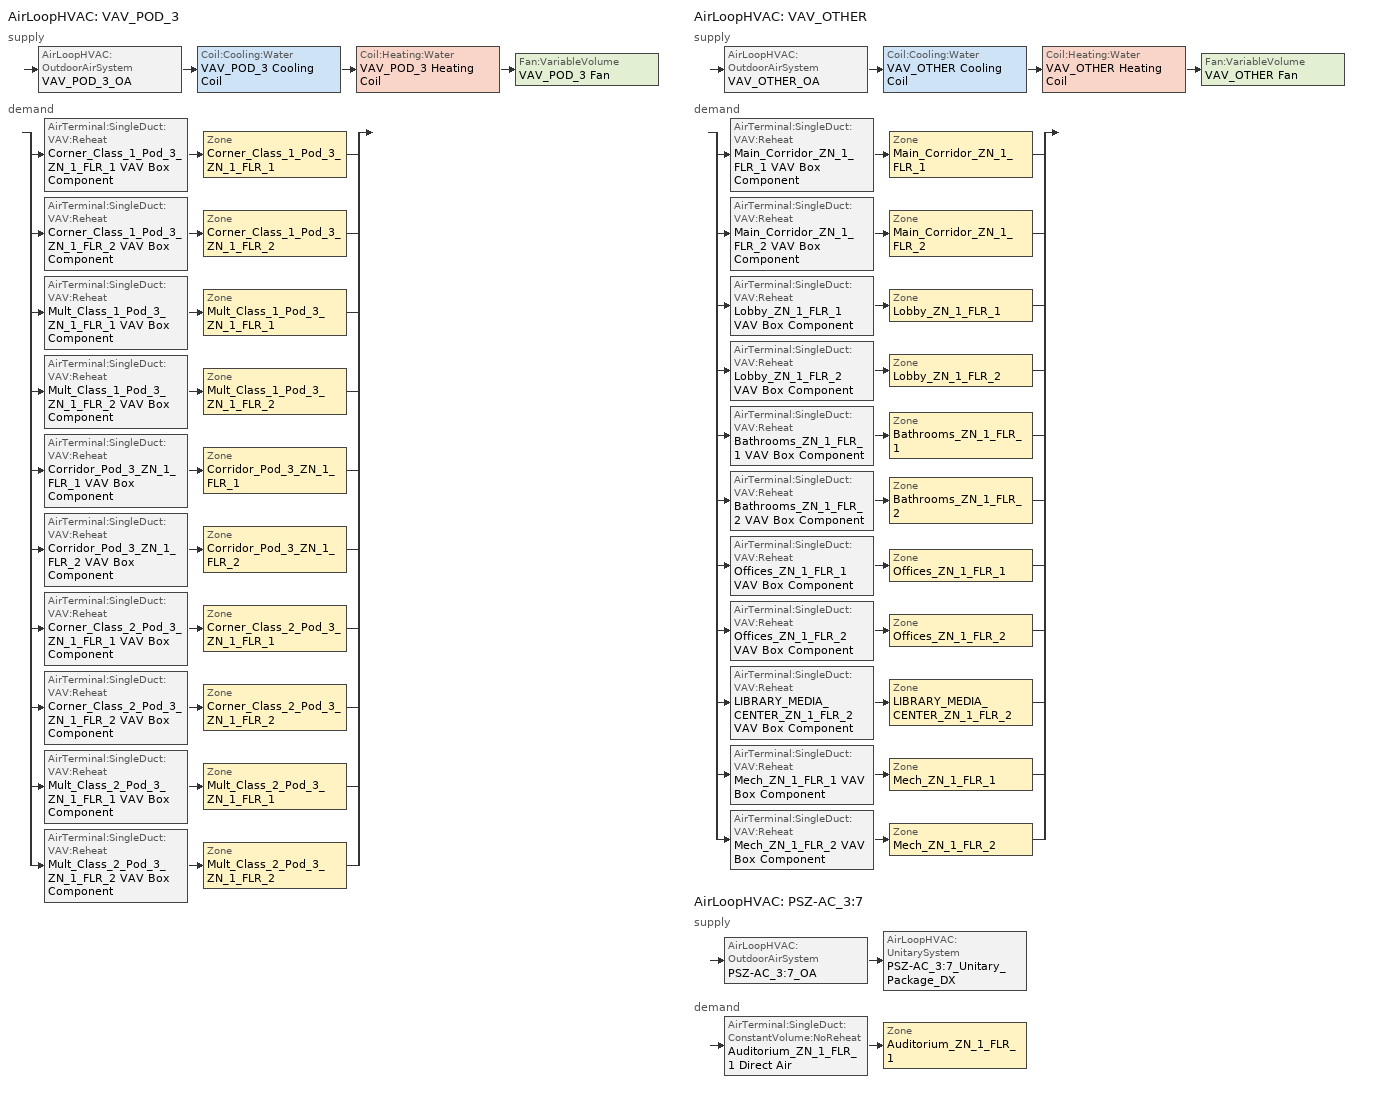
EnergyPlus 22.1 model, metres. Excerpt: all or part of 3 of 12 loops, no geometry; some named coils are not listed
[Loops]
AirLoopHVAC 'VAV_POD_3'
 supply: AirLoopHVAC:OutdoorAirSystem 'VAV_POD_3_OA' > Coil:Cooling:Water 'VAV_POD_3 Cooling Coil' > Coil:Heating:Water 'VAV_POD_3 Heating Coil' > Fan:VariableVolume 'VAV_POD_3 Fan'
 demand: split
  | AirTerminal:SingleDuct:VAV:Reheat 'Corner_Class_1_Pod_3_ZN_1_FLR_1 VAV Box Component' > Zone 'Corner_Class_1_Pod_3_ZN_1_FLR_1'
  | AirTerminal:SingleDuct:VAV:Reheat 'Corner_Class_1_Pod_3_ZN_1_FLR_2 VAV Box Component' > Zone 'Corner_Class_1_Pod_3_ZN_1_FLR_2'
  | AirTerminal:SingleDuct:VAV:Reheat 'Mult_Class_1_Pod_3_ZN_1_FLR_1 VAV Box Component' > Zone 'Mult_Class_1_Pod_3_ZN_1_FLR_1'
  | AirTerminal:SingleDuct:VAV:Reheat 'Mult_Class_1_Pod_3_ZN_1_FLR_2 VAV Box Component' > Zone 'Mult_Class_1_Pod_3_ZN_1_FLR_2'
  | AirTerminal:SingleDuct:VAV:Reheat 'Corridor_Pod_3_ZN_1_FLR_1 VAV Box Component' > Zone 'Corridor_Pod_3_ZN_1_FLR_1'
  | AirTerminal:SingleDuct:VAV:Reheat 'Corridor_Pod_3_ZN_1_FLR_2 VAV Box Component' > Zone 'Corridor_Pod_3_ZN_1_FLR_2'
  | AirTerminal:SingleDuct:VAV:Reheat 'Corner_Class_2_Pod_3_ZN_1_FLR_1 VAV Box Component' > Zone 'Corner_Class_2_Pod_3_ZN_1_FLR_1'
  | AirTerminal:SingleDuct:VAV:Reheat 'Corner_Class_2_Pod_3_ZN_1_FLR_2 VAV Box Component' > Zone 'Corner_Class_2_Pod_3_ZN_1_FLR_2'
  | AirTerminal:SingleDuct:VAV:Reheat 'Mult_Class_2_Pod_3_ZN_1_FLR_1 VAV Box Component' > Zone 'Mult_Class_2_Pod_3_ZN_1_FLR_1'
  | AirTerminal:SingleDuct:VAV:Reheat 'Mult_Class_2_Pod_3_ZN_1_FLR_2 VAV Box Component' > Zone 'Mult_Class_2_Pod_3_ZN_1_FLR_2'
AirLoopHVAC 'VAV_OTHER'
 supply: AirLoopHVAC:OutdoorAirSystem 'VAV_OTHER_OA' > Coil:Cooling:Water 'VAV_OTHER Cooling Coil' > Coil:Heating:Water 'VAV_OTHER Heating Coil' > Fan:VariableVolume 'VAV_OTHER Fan'
 demand: split
  | AirTerminal:SingleDuct:VAV:Reheat 'Main_Corridor_ZN_1_FLR_1 VAV Box Component' > Zone 'Main_Corridor_ZN_1_FLR_1'
  | AirTerminal:SingleDuct:VAV:Reheat 'Main_Corridor_ZN_1_FLR_2 VAV Box Component' > Zone 'Main_Corridor_ZN_1_FLR_2'
  | AirTerminal:SingleDuct:VAV:Reheat 'Lobby_ZN_1_FLR_1 VAV Box Component' > Zone 'Lobby_ZN_1_FLR_1'
  | AirTerminal:SingleDuct:VAV:Reheat 'Lobby_ZN_1_FLR_2 VAV Box Component' > Zone 'Lobby_ZN_1_FLR_2'
  | AirTerminal:SingleDuct:VAV:Reheat 'Bathrooms_ZN_1_FLR_1 VAV Box Component' > Zone 'Bathrooms_ZN_1_FLR_1'
  | AirTerminal:SingleDuct:VAV:Reheat 'Bathrooms_ZN_1_FLR_2 VAV Box Component' > Zone 'Bathrooms_ZN_1_FLR_2'
  | AirTerminal:SingleDuct:VAV:Reheat 'Offices_ZN_1_FLR_1 VAV Box Component' > Zone 'Offices_ZN_1_FLR_1'
  | AirTerminal:SingleDuct:VAV:Reheat 'Offices_ZN_1_FLR_2 VAV Box Component' > Zone 'Offices_ZN_1_FLR_2'
  | AirTerminal:SingleDuct:VAV:Reheat 'LIBRARY_MEDIA_CENTER_ZN_1_FLR_2 VAV Box Component' > Zone 'LIBRARY_MEDIA_CENTER_ZN_1_FLR_2'
  | AirTerminal:SingleDuct:VAV:Reheat 'Mech_ZN_1_FLR_1 VAV Box Component' > Zone 'Mech_ZN_1_FLR_1'
  | AirTerminal:SingleDuct:VAV:Reheat 'Mech_ZN_1_FLR_2 VAV Box Component' > Zone 'Mech_ZN_1_FLR_2'
AirLoopHVAC 'PSZ-AC_3:7'
 supply: AirLoopHVAC:OutdoorAirSystem 'PSZ-AC_3:7_OA' > AirLoopHVAC:UnitarySystem 'PSZ-AC_3:7_Unitary_Package_DX'
 demand: AirTerminal:SingleDuct:ConstantVolume:NoReheat 'Auditorium_ZN_1_FLR_1 Direct Air' > Zone 'Auditorium_ZN_1_FLR_1'
[EnergyManagementSystem:Sensor]
Name | Output:Variable or Output:Meter Index Key | Output:Variable or Output:Meter
cCL1_Pod_3_ZN_1_FLR_1_LSr | Corner_Class_1_Pod_3_ZN_1_FLR_1 | Zone Lights Electricity Rate
cCL1_Pod_3_ZN_1_FLR_1_OSr | Corner_Class_1_Pod_3_ZN_1_FLR_1 | People Occupant Count
mCl1_Pod_3_ZN_1_FLR_1_LSr | Mult_Class_1_Pod_3_ZN_1_FLR_1 | Zone Lights Electricity Rate
mCl1_Pod_3_ZN_1_FLR_1_OSr | Mult_Class_1_Pod_3_ZN_1_FLR_1 | People Occupant Count
cPOD3_ZN_1_FLR_1_LSr | Corridor_Pod_3_ZN_1_FLR_1 | Zone Lights Electricity Rate
cCL2_Pod_3_ZN_1_FLR_1_LSr | Corner_Class_2_Pod_3_ZN_1_FLR_1 | Zone Lights Electricity Rate
cCL2_Pod_3_ZN_1_FLR_1_OSr | Corner_Class_2_Pod_3_ZN_1_FLR_1 | People Occupant Count
mCl2_Pod_3_ZN_1_FLR_1_LSr | Mult_Class_2_Pod_3_ZN_1_FLR_1 | Zone Lights Electricity Rate
mCl2_Pod_3_ZN_1_FLR_1_OSr | Mult_Class_2_Pod_3_ZN_1_FLR_1 | People Occupant Count
AUDITORIUM_ZN_1_FLR_1_LSr | AUDITORIUM_ZN_1_FLR_1 | Zone Lights Electricity Rate
AUDITORIUM_ZN_1_FLR_1_OSr | AUDITORIUM_ZN_1_FLR_1 | People Occupant Count
Main_Corridor_ZN_1_FLR_1_LSr | Main_Corridor_ZN_1_FLR_1 | Zone Lights Electricity Rate
Lobby_ZN_1_FLR_1_LSr | Lobby_ZN_1_FLR_1 | Zone Lights Electricity Rate
Mech_ZN_1_FLR_1_LSr | Mech_ZN_1_FLR_1 | Zone Lights Electricity Rate
BATHROOMS_ZN_1_FLR_1_LSr | BATHROOMS_ZN_1_FLR_1 | Zone Lights Electricity Rate
Offices_ZN_1_FLR_1_LSr | Offices_ZN_1_FLR_1 | Zone Lights Electricity Rate
Offices_ZN_1_FLR_1_OSr | Offices_ZN_1_FLR_1 | People Occupant Count
cCL1_Pod_3_ZN_1_FLR_2_LSr | Corner_Class_1_Pod_3_ZN_1_FLR_2 | Zone Lights Electricity Rate
cCL1_Pod_3_ZN_1_FLR_2_OSr | Corner_Class_1_Pod_3_ZN_1_FLR_2 | People Occupant Count
mCl1_Pod_3_ZN_1_FLR_2_LSr | Mult_Class_1_Pod_3_ZN_1_FLR_2 | Zone Lights Electricity Rate
mCl1_Pod_3_ZN_1_FLR_2_OSr | Mult_Class_1_Pod_3_ZN_1_FLR_2 | People Occupant Count
cPOD3_ZN_1_FLR_2_LSr | Corridor_Pod_3_ZN_1_FLR_2 | Zone Lights Electricity Rate
cCL2_Pod_3_ZN_1_FLR_2_LSr | Corner_Class_2_Pod_3_ZN_1_FLR_2 | Zone Lights Electricity Rate
cCL2_Pod_3_ZN_1_FLR_2_OSr | Corner_Class_2_Pod_3_ZN_1_FLR_2 | People Occupant Count
mCl2_Pod_3_ZN_1_FLR_2_LSr | Mult_Class_2_Pod_3_ZN_1_FLR_2 | Zone Lights Electricity Rate
mCl2_Pod_3_ZN_1_FLR_2_OSr | Mult_Class_2_Pod_3_ZN_1_FLR_2 | People Occupant Count
Main_Corridor_ZN_1_FLR_2_LSr | Main_Corridor_ZN_1_FLR_2 | Zone Lights Electricity Rate
Lobby_ZN_1_FLR_2_LSr | Lobby_ZN_1_FLR_2 | Zone Lights Electricity Rate
Mech_ZN_1_FLR_2_LSr | Mech_ZN_1_FLR_2 | Zone Lights Electricity Rate
BATHROOMS_ZN_1_FLR_2_LSr | BATHROOMS_ZN_1_FLR_2 | Zone Lights Electricity Rate
Offices_ZN_1_FLR_2_LSr | Offices_ZN_1_FLR_2 | Zone Lights Electricity Rate
Offices_ZN_1_FLR_2_OSr | Offices_ZN_1_FLR_2 | People Occupant Count
LMC_ZN_1_FLR_2_LSr | Library_Media_Center_ZN_1_FLR_2 | Zone Lights Electricity Rate
LMC_ZN_1_FLR_2_OSr | Library_Media_Center_ZN_1_FLR_2 | People Occupant Count
vav_pod_3_OA_VRP | VAV_POD_3 | Air System Outdoor Air Mechanical Ventilation Requested Mass Flow Rate
vav_pod_3_OA | VAV_POD_3 | Air System Outdoor Air Mass Flow Rate
vav_pod_3_SUPPLY_FLOW | VAV_POD_3_OA-VAV_POD_3_CoolCNode | System Node Standard Density Volume Flow Rate
vav_other_OA_VRP | VAV_OTHER | Air System Outdoor Air Mechanical Ventilation Requested Mass Flow Rate
vav_other_OA | VAV_OTHER | Air System Outdoor Air Mass Flow Rate
vav_other_SUPPLY_FLOW | VAV_OTHER_OA-VAV_OTHER_CoolCNode | System Node Standard Density Volume Flow Rate
[EnergyManagementSystem:ProgramCallingManager]
vav_pod_1_MAX_OA_FRAC_Prog_Manager: AfterPredictorAfterHVACManagers; vav_pod_1_MAX_OA_FRAC
vav_pod_2_MAX_OA_FRAC_Prog_Manager: AfterPredictorAfterHVACManagers; vav_pod_2_MAX_OA_FRAC
vav_pod_3_MAX_OA_FRAC_Prog_Manager: AfterPredictorAfterHVACManagers; vav_pod_3_MAX_OA_FRAC
vav_other_MAX_OA_FRAC_Prog_Manager: AfterPredictorAfterHVACManagers; vav_other_MAX_OA_FRAC
OA_BASED_OPTIMUM_START_EMS_Program Manager: BeginTimestepBeforePredictor; OA_BASED_OPTIMUM_START_EMS_Program
BoilerParManager: BeginNewEnvironment; SetBoilerPar
BoilerCurveManager: InsideHVACSystemIterationLoop; SetBoilerCurve
[EnergyManagementSystem:OutputVariable]
Wired_LTG: EMS Variable=Wired_LTG; Type of Data in Variable=Summed; Update Frequency=ZoneTimeStep; Units=J
[ElectricLoadCenter:Transformer]
Transformer 1: Availability Schedule=Always_On; Transformer Usage=PowerInFromGrid; Rated Capacity {VA}=225000; Phase=3; Conductor Material=Aluminum; Full Load Temperature Rise {C}=150; Fraction of Eddy Current Losses=0.1; Performance Input Method=NominalEfficiency; Nameplate Efficiency=0.989; Per Unit Load for Nameplate Efficiency=0.35; Reference Temperature for Nameplate Efficiency {C}=75; Consider Transformer Loss for Utility Cost=Yes; Meter 1=Wired_LTG_Electricity; Meter 2=Wired_INT_EQUIP
[EnergyManagementSystem:InternalVariable] Internal Data Type=Zone Floor Area
Name | Internal Data Index Key
cCL1_Pod_3_ZN_1_FLR_1_Area | Corner_Class_1_Pod_3_ZN_1_FLR_1
mCl1_Pod_3_ZN_1_FLR_1_Area | Mult_Class_1_Pod_3_ZN_1_FLR_1
cPOD3_ZN_1_FLR_1_Area | Corridor_Pod_3_ZN_1_FLR_1
cCL2_Pod_3_ZN_1_FLR_1_Area | Corner_Class_2_Pod_3_ZN_1_FLR_1
mCl2_Pod_3_ZN_1_FLR_1_Area | Mult_Class_2_Pod_3_ZN_1_FLR_1
AUDITORIUM_ZN_1_FLR_1_Area | AUDITORIUM_ZN_1_FLR_1
Main_Corridor_ZN_1_FLR_1_Area | Main_Corridor_ZN_1_FLR_1
Lobby_ZN_1_FLR_1_Area | Lobby_ZN_1_FLR_1
Mech_ZN_1_FLR_1_Area | Mech_ZN_1_FLR_1
BATHROOMS_ZN_1_FLR_1_Area | BATHROOMS_ZN_1_FLR_1
Offices_ZN_1_FLR_1_Area | Offices_ZN_1_FLR_1
cCL1_Pod_3_ZN_1_FLR_2_Area | Corner_Class_1_Pod_3_ZN_1_FLR_2
mCl1_Pod_3_ZN_1_FLR_2_Area | Mult_Class_1_Pod_3_ZN_1_FLR_2
cPOD3_ZN_1_FLR_2_Area | Corridor_Pod_3_ZN_1_FLR_2
cCL2_Pod_3_ZN_1_FLR_2_Area | Corner_Class_2_Pod_3_ZN_1_FLR_2
mCl2_Pod_3_ZN_1_FLR_2_Area | Mult_Class_2_Pod_3_ZN_1_FLR_2
Main_Corridor_ZN_1_FLR_2_Area | Main_Corridor_ZN_1_FLR_2
Lobby_ZN_1_FLR_2_Area | Lobby_ZN_1_FLR_2
Mech_ZN_1_FLR_2_Area | Mech_ZN_1_FLR_2
BATHROOMS_ZN_1_FLR_2_Area | BATHROOMS_ZN_1_FLR_2
Offices_ZN_1_FLR_2_Area | Offices_ZN_1_FLR_2
LMC_ZN_1_FLR_2_Area | Library_Media_Center_ZN_1_FLR_2
[EnergyManagementSystem:Actuator] Actuated Component Type=Lights; Actuated Component Control Type=Electricity Rate
Name | Actuated Component Unique
cCL1_Pod_1_ZN_1_FLR_1_LAr | Corner_Class_1_Pod_1_ZN_1_FLR_1_lights
mCl1_Pod_1_ZN_1_FLR_1_LAr | Mult_Class_1_Pod_1_ZN_1_FLR_1_lights
cPOD1_ZN_1_FLR_1_LAr | Corridor_Pod_1_ZN_1_FLR_1_lights
cCL2_Pod_1_ZN_1_FLR_1_LAr | Corner_Class_2_Pod_1_ZN_1_FLR_1_lights
mCl2_Pod_1_ZN_1_FLR_1_LAr | Mult_Class_2_Pod_1_ZN_1_FLR_1_lights
cCL1_Pod_2_ZN_1_FLR_1_LAr | Corner_Class_1_Pod_2_ZN_1_FLR_1_lights
mCl1_Pod_2_ZN_1_FLR_1_LAr | Mult_Class_1_Pod_2_ZN_1_FLR_1_lights
[DesignSpecification:ZoneAirDistribution] Zone Air Distribution Effectiveness in Cooling Mode=1; Zone Air Distribution Effectiveness in Heating Mode=1
Name | Minimum Zone Ventilation Efficiency
VAV_Zone_AirDistribution | 0.6
CM DSZAD Building
[Sizing:System] Type of Load to Size On=Sensible; Preheat Design Temperature {C}=7; Preheat Design Humidity Ratio {kgWater/kgDryAir}=0.008; Precool Design Temperature {C}=12.8; Precool Design Humidity Ratio {kgWater/kgDryAir}=0.008; Central Cooling Design Supply Air Temperature {C}=12.8; Type of Zone Sum to Use=Coincident; 100% Outdoor Air in Cooling=No; 100% Outdoor Air in Heating=No; Central Cooling Design Supply Air Humidity Ratio {kgWater/kgDryAir}=0.0085; Central Heating Design Supply Air Humidity Ratio {kgWater/kgDryAir}=0.008; Cooling Supply Air Flow Rate Method=DesignDay; Cooling Supply Air Flow Rate {m3/s}=0; Heating Supply Air Flow Rate Method=DesignDay; Heating Supply Air Flow Rate {m3/s}=0; System Outdoor Air Method=ZoneSum
Name | Design Outdoor Air Flow Rate {m3/s} | Central Heating Maximum System Air Flow Ratio | Central Heating Design Supply Air Temperature {C} | Zone Maximum Outdoor Air Fraction | Cooling Design Capacity Method | Cooling Design Capacity {W} | Heating Design Capacity Method | Heating Design Capacity {W} | Central Cooling Capacity Control Method
VAV_POD_3 | 7.5948 | 0.3 | 12.8
VAV_OTHER | 2.8193 | 0.3 | 12.8
PSZ-AC_3:7 | AUTOSIZE | 1 | 40 | 1 | CoolingDesignCapacity | autosize | HeatingDesignCapacity | autosize | OnOff
[AirLoopHVAC] Design Supply Air Flow Rate {m3/s}=AUTOSIZE
VAV_POD_3; VAV_OTHER; PSZ-AC_3:7
[SetpointManager:Warmest] Control Variable=Temperature; Minimum Setpoint Temperature {C}=12.8; Maximum Setpoint Temperature {C}=15.6; Strategy=MaximumTemperature
Name | HVAC Air Loop | Setpoint Node or NodeList
VAV_POD_3 Supply Air Temperature Manager | VAV_POD_3 | VAV_POD_3 Supply Equipment Outlet Node
VAV_OTHER Supply Air Temperature Manager | VAV_OTHER | VAV_OTHER Supply Equipment Outlet Node
[SetpointManager:MixedAir] Control Variable=Temperature
Name | Setpoint Node or NodeList
VAV_POD_3_CoolC SAT Manager | VAV_POD_3_CoolC-VAV_POD_3_HeatCNode
VAV_POD_3_HeatC MixedAir Manager | VAV_POD_3_HeatC-VAV_POD_3 FanNode
VAV_POD_3_OAMixed Air Temp Manager | VAV_POD_3_OA-VAV_POD_3_CoolCNode
VAV_OTHER_CoolC SAT Manager | VAV_OTHER_CoolC-VAV_OTHER_HeatCNode
VAV_OTHER_HeatC MixedAir Manager | VAV_OTHER_HeatC-VAV_OTHER FanNode
VAV_OTHER_OAMixed Air Temp Manager | VAV_OTHER_OA-VAV_OTHER_CoolCNode
PSZ-AC_3:7_OAMixed Air Temp Manager | PSZ-AC_3:7 Mixed Air Outlet
PSZ-AC_3:7_CoolC SAT Manager | PSZ-AC_3:7 Cooling Coil Outlet
PSZ-AC_3:7_HeatC MixedAir Manager | PSZ-AC_3:7 Heating Coil Outlet
[Controller:OutdoorAir] Minimum Outdoor Air Flow Rate {m3/s}=0; Maximum Outdoor Air Flow Rate {m3/s}=AUTOSIZE; Economizer Control Type=DifferentialEnthalpy; Economizer Control Action Type=ModulateFlow; Lockout Type=LockoutWithHeating; Minimum Limit Type=FixedMinimum; Minimum Outdoor Air Schedule=MinOA_MotorizedDamper_Sched; Heat Recovery Bypass Control Type=BypassWhenOAFlowGreaterThanMinimum
Name | Maximum Fraction of Outdoor Air Schedule | Mechanical Ventilation Controller
VAV_POD_3_OA_Controller | VAV_POD_3 Max OA Fraction | VAV_POD_3_DCV
VAV_OTHER_OA_Controller | VAV_OTHER Max OA Fraction | VAV_OTHER_DCV
PSZ-AC_3:7_OA_Controller |  | Auditorium_ZN_1_FLR_1_DCV
[Fan:VariableVolume] Availability Schedule=HVACOperationSchd; Fan Total Efficiency=0.61165; Maximum Flow Rate {m3/s}=AUTOSIZE; Fan Power Minimum Flow Rate Input Method=Fraction; Fan Power Minimum Flow Fraction=0.25; Motor Efficiency=0.941; Motor In Airstream Fraction=1; Fan Power Coefficient 1=0.0408; Fan Power Coefficient 2=0.088; Fan Power Coefficient 3=-0.0729; Fan Power Coefficient 4=0.9437; Fan Power Coefficient 5=0
Name | Pressure Rise {Pa}
VAV_POD_3 Fan | 1389.42
VAV_OTHER Fan | 1314.72
[SetpointManager:OutdoorAirPretreat] Control Variable=Temperature; Minimum Setpoint Temperature {C}=-99; Maximum Setpoint Temperature {C}=99; Minimum Setpoint Humidity Ratio {kgWater/kgDryAir}=0.00001; Maximum Setpoint Humidity Ratio {kgWater/kgDryAir}=1
Name | Setpoint Node or NodeList
VAV_POD_3 Heat Exchanger Supply Air Temp Manager | VAV_POD_3 Heat Recovery Outlet Node
VAV_OTHER Heat Exchanger Supply Air Temp Manager | VAV_OTHER Heat Recovery Outlet Node
PSZ-AC_3:7 Heat Exchanger Supply Air Temp Manager | PSZ-AC_3:7 Heat Recovery Supply Outlet
[HeatExchanger:AirToAir:SensibleAndLatent] Availability Schedule=Always_On; Nominal Supply Air Flow Rate {m3/s}=AUTOSIZE; Sensible Effectiveness at 100% Heating Air Flow=0.7; Latent Effectiveness at 100% Heating Air Flow=0.6; Sensible Effectiveness at 75% Heating Air Flow=0.7; Latent Effectiveness at 75% Heating Air Flow=0.6; Sensible Effectiveness at 100% Cooling Air Flow=0.75; Latent Effectiveness at 100% Cooling Air Flow=0.6; Sensible Effectiveness at 75% Cooling Air Flow=0.75; Latent Effectiveness at 75% Cooling Air Flow=0.6; Supply Air Outlet Temperature Control=Yes; Heat Exchanger Type=Rotary; Frost Control Type=ExhaustOnly; Threshold Temperature {C}=-23.3; Initial Defrost Time Fraction=0.167; Rate of Defrost Time Fraction Increase {1/K}=1.44
Name | Nominal Electric Power {W}
VAV_POD_3 OA Heat Recovery | 5499.269
VAV_OTHER OA Heat Recovery | 2072.85
PSZ-AC_3:7 OA Heat Recovery | 2966.94
[Controller:MechanicalVentilation] Availability Schedule=MinOA_MotorizedDamper_Sched; Demand Controlled Ventilation=Yes
Name | System Outdoor Air Method | Zone 1 | Design Specification Outdoor Air Object Name 1 | Design Specification Zone Air Distribution Object Name 1 | Zone 2 | Design Specification Outdoor Air Object Name 2 | Design Specification Zone Air Distribution Object Name 2 | Zone 3 | Design Specification Outdoor Air Object Name 3 | Design Specification Zone Air Distribution Object Name 3 | Zone 4 | Design Specification Outdoor Air Object Name 4 | Design Specification Zone Air Distribution Object Name 4 | Zone 5 | Design Specification Outdoor Air Object Name 5 | Design Specification Zone Air Distribution Object Name 5 | Zone 6 | Design Specification Outdoor Air Object Name 6 | Design Specification Zone Air Distribution Object Name 6 | Zone 7 | Design Specification Outdoor Air Object Name 7 | Design Specification Zone Air Distribution Object Name 7 | Zone 8 | Design Specification Outdoor Air Object Name 8 | Design Specification Zone Air Distribution Object Name 8 | Zone 9 | Design Specification Outdoor Air Object Name 9 | Design Specification Zone Air Distribution Object Name 9 | Zone 10 | Design Specification Outdoor Air Object Name 10 | Design Specification Zone Air Distribution Object Name 10 | Zone 11 | Design Specification Outdoor Air Object Name 11 | Design Specification Zone Air Distribution Object Name 11 | Design Specification Outdoor Air Object | Design Specification Zone Air Distribution Object
VAV_POD_3_DCV | Standard62.1VentilationRateProcedure | Corner_Class_1_Pod_3_ZN_1_FLR_1 | SZ DSOA Corner_Class_1_Pod_3_ZN_1_FLR_1 | CM DSZAD Building | Corner_Class_1_Pod_3_ZN_1_FLR_2 | SZ DSOA Corner_Class_1_Pod_3_ZN_1_FLR_2 | CM DSZAD Building | Mult_Class_1_Pod_3_ZN_1_FLR_1 | SZ DSOA Mult_Class_1_Pod_3_ZN_1_FLR_1 | CM DSZAD Building | Mult_Class_1_Pod_3_ZN_1_FLR_2 | SZ DSOA Mult_Class_1_Pod_3_ZN_1_FLR_2 | CM DSZAD Building | Corridor_Pod_3_ZN_1_FLR_1 | SZ DSOA Corridor_Pod_3_ZN_1_FLR_1 | CM DSZAD Building | Corridor_Pod_3_ZN_1_FLR_2 | SZ DSOA Corridor_Pod_3_ZN_1_FLR_2 | CM DSZAD Building | Corner_Class_2_Pod_3_ZN_1_FLR_1 | SZ DSOA Corner_Class_2_Pod_3_ZN_1_FLR_1 | CM DSZAD Building | Corner_Class_2_Pod_3_ZN_1_FLR_2 | SZ DSOA Corner_Class_2_Pod_3_ZN_1_FLR_2 | CM DSZAD Building | Mult_Class_2_Pod_3_ZN_1_FLR_1 | SZ DSOA Mult_Class_2_Pod_3_ZN_1_FLR_1 | CM DSZAD Building | Mult_Class_2_Pod_3_ZN_1_FLR_2 | SZ DSOA Mult_Class_2_Pod_3_ZN_1_FLR_2 | CM DSZAD Building
VAV_OTHER_DCV | Standard62.1VentilationRateProcedure | Main_Corridor_ZN_1_FLR_1 | SZ DSOA Main_Corridor_ZN_1_FLR_1 | CM DSZAD Building | Main_Corridor_ZN_1_FLR_2 | SZ DSOA Main_Corridor_ZN_1_FLR_2 | CM DSZAD Building | Lobby_ZN_1_FLR_1 | SZ DSOA Lobby_ZN_1_FLR_1 | CM DSZAD Building | Lobby_ZN_1_FLR_2 | SZ DSOA Lobby_ZN_1_FLR_2 | CM DSZAD Building | Bathrooms_ZN_1_FLR_1 | SZ DSOA Bathrooms_ZN_1_FLR_1 | CM DSZAD Building | Bathrooms_ZN_1_FLR_2 | SZ DSOA Bathrooms_ZN_1_FLR_2 | CM DSZAD Building | Offices_ZN_1_FLR_1 | SZ DSOA Offices_ZN_1_FLR_1 | CM DSZAD Building | Offices_ZN_1_FLR_2 | SZ DSOA Offices_ZN_1_FLR_2 | CM DSZAD Building | LIBRARY_MEDIA_CENTER_ZN_1_FLR_2 | SZ DSOA LIBRARY_MEDIA_CENTER_ZN_1_FLR_2 | CM DSZAD Building | Mech_ZN_1_FLR_1 | SZ DSOA Mech_ZN_1_FLR_1 | CM DSZAD Building | Mech_ZN_1_FLR_2 | SZ DSOA Mech_ZN_1_FLR_2 | CM DSZAD Building
Auditorium_ZN_1_FLR_1_DCV | ZoneSum | Auditorium_ZN_1_FLR_1 |  |  |  |  |  |  |  |  |  |  |  |  |  |  |  |  |  |  |  |  |  |  |  |  |  |  |  |  |  |  |  |  | SZ DSOA Auditorium_ZN_1_FLR_1 | CM DSZAD Building
[Coil:Cooling:Water] Availability Schedule=Always_On; Design Water Flow Rate {m3/s}=Autosize; Design Air Flow Rate {m3/s}=Autosize; Design Inlet Water Temperature {C}=Autosize; Design Inlet Air Temperature {C}=Autosize; Design Outlet Air Temperature {C}=Autosize; Design Inlet Air Humidity Ratio {kgWater/kgDryAir}=Autosize; Design Outlet Air Humidity Ratio {kgWater/kgDryAir}=Autosize; Type of Analysis=SimpleAnalysis; Heat Exchanger Configuration=CrossFlow
VAV_POD_3 Cooling Coil; VAV_OTHER Cooling Coil
[Controller:WaterCoil] Control Variable=Temperature; Actuator Variable=FLOW; Maximum Actuated Flow {m3/s}=AUTOSIZE; Minimum Actuated Flow {m3/s}=0
Name | Action | Controller Convergence Tolerance {deltaC}
VAV_POD_3_CoolC_Controller; VAV_OTHER_CoolC_Controller | REVERSE
VAV_POD_3_HeatC_Controller; VAV_OTHER_HeatC_Controller | NORMAL | 0.0001
[Coil:Heating:Water] Availability Schedule=Always_On; U-Factor Times Area Value {W/K}=AUTOSIZE; Maximum Water Flow Rate {m3/s}=AUTOSIZE; Performance Input Method=UFactorTimesAreaAndDesignWaterFlowRate; Rated Capacity {W}=AUTOSIZE; Rated Inlet Water Temperature {C}=60; Rated Inlet Air Temperature {C}=2.8; Rated Outlet Water Temperature {C}=48.89; Rated Outlet Air Temperature {C}=12.8
VAV_POD_3 Heating Coil; VAV_OTHER Heating Coil
[Sizing:Zone] Zone Cooling Design Supply Air Temperature Input Method=SupplyAirTemperature; Zone Cooling Design Supply Air Temperature {C}=12.8; Zone Heating Design Supply Air Temperature Input Method=SupplyAirTemperature; Zone Heating Design Supply Air Temperature {C}=40; Zone Cooling Design Supply Air Humidity Ratio {kg-H2O/kg-air}=0.0085; Zone Heating Design Supply Air Humidity Ratio {kgWater/kgDryAir}=0.008; Cooling Design Air Flow Rate {m3/s}=0; Cooling Minimum Air Flow Fraction=0; Heating Design Air Flow Method=DesignDay; Heating Design Air Flow Rate {m3/s}=0
Name | Design Specification Outdoor Air Object | Cooling Design Air Flow Method | Design Specification Zone Air Distribution Object | Cooling Minimum Air Flow {m3/s}
Corner_Class_1_Pod_3_ZN_1_FLR_1 | SZ DSOA Corner_Class_1_Pod_3_ZN_1_FLR_1 | DesignDay | VAV_Zone_AirDistribution
Corner_Class_1_Pod_3_ZN_1_FLR_2 | SZ DSOA Corner_Class_1_Pod_3_ZN_1_FLR_2 | DesignDay | VAV_Zone_AirDistribution
Mult_Class_1_Pod_3_ZN_1_FLR_1 | SZ DSOA Mult_Class_1_Pod_3_ZN_1_FLR_1 | DesignDay | VAV_Zone_AirDistribution
Mult_Class_1_Pod_3_ZN_1_FLR_2 | SZ DSOA Mult_Class_1_Pod_3_ZN_1_FLR_2 | DesignDay | VAV_Zone_AirDistribution
Corridor_Pod_3_ZN_1_FLR_1 | SZ DSOA Corridor_Pod_3_ZN_1_FLR_1 | DesignDay | VAV_Zone_AirDistribution
Corridor_Pod_3_ZN_1_FLR_2 | SZ DSOA Corridor_Pod_3_ZN_1_FLR_2 | DesignDay | VAV_Zone_AirDistribution
Corner_Class_2_Pod_3_ZN_1_FLR_1 | SZ DSOA Corner_Class_2_Pod_3_ZN_1_FLR_1 | DesignDay | VAV_Zone_AirDistribution
Corner_Class_2_Pod_3_ZN_1_FLR_2 | SZ DSOA Corner_Class_2_Pod_3_ZN_1_FLR_2 | DesignDay | VAV_Zone_AirDistribution
Mult_Class_2_Pod_3_ZN_1_FLR_1 | SZ DSOA Mult_Class_2_Pod_3_ZN_1_FLR_1 | DesignDay | VAV_Zone_AirDistribution
Mult_Class_2_Pod_3_ZN_1_FLR_2 | SZ DSOA Mult_Class_2_Pod_3_ZN_1_FLR_2 | DesignDay | VAV_Zone_AirDistribution
Main_Corridor_ZN_1_FLR_1 | SZ DSOA Main_Corridor_ZN_1_FLR_1 | DesignDay | VAV_Zone_AirDistribution
Main_Corridor_ZN_1_FLR_2 | SZ DSOA Main_Corridor_ZN_1_FLR_2 | DesignDay | VAV_Zone_AirDistribution
Lobby_ZN_1_FLR_1 | SZ DSOA Lobby_ZN_1_FLR_1 | DesignDay | VAV_Zone_AirDistribution
Lobby_ZN_1_FLR_2 | SZ DSOA Lobby_ZN_1_FLR_2 | DesignDay | VAV_Zone_AirDistribution
Bathrooms_ZN_1_FLR_1 | SZ DSOA Bathrooms_ZN_1_FLR_1 | DesignDayWithLimit | VAV_Zone_AirDistribution | 0
Bathrooms_ZN_1_FLR_2 | SZ DSOA Bathrooms_ZN_1_FLR_2 | DesignDayWithLimit | VAV_Zone_AirDistribution | 0
Offices_ZN_1_FLR_1 | SZ DSOA Offices_ZN_1_FLR_1 | DesignDay | VAV_Zone_AirDistribution
Offices_ZN_1_FLR_2 | SZ DSOA Offices_ZN_1_FLR_2 | DesignDay | VAV_Zone_AirDistribution
LIBRARY_MEDIA_CENTER_ZN_1_FLR_2 | SZ DSOA LIBRARY_MEDIA_CENTER_ZN_1_FLR_2 | DesignDay | VAV_Zone_AirDistribution
Mech_ZN_1_FLR_1 | SZ DSOA Mech_ZN_1_FLR_1 | DesignDay | VAV_Zone_AirDistribution
Mech_ZN_1_FLR_2 | SZ DSOA Mech_ZN_1_FLR_2 | DesignDay | VAV_Zone_AirDistribution
Auditorium_ZN_1_FLR_1 | SZ DSOA Auditorium_ZN_1_FLR_1 | DesignDay
[DesignSpecification:OutdoorAir]
Name | Outdoor Air Method | Outdoor Air Flow per Person {m3/s-person} | Outdoor Air Flow per Zone Floor Area {m3/s-m2}
SZ DSOA Corner_Class_1_Pod_3_ZN_1_FLR_1; SZ DSOA Corner_Class_1_Pod_3_ZN_1_FLR_2; SZ DSOA Mult_Class_1_Pod_3_ZN_1_FLR_1; SZ DSOA Mult_Class_1_Pod_3_ZN_1_FLR_2; SZ DSOA Corner_Class_2_Pod_3_ZN_1_FLR_1; SZ DSOA Corner_Class_2_Pod_3_ZN_1_FLR_2; SZ DSOA Mult_Class_2_Pod_3_ZN_1_FLR_1; SZ DSOA Mult_Class_2_Pod_3_ZN_1_FLR_2 | Sum | 0.00471947 | 0.000609599
SZ DSOA Corridor_Pod_3_ZN_1_FLR_1; SZ DSOA Corridor_Pod_3_ZN_1_FLR_2; SZ DSOA Main_Corridor_ZN_1_FLR_1; SZ DSOA Main_Corridor_ZN_1_FLR_2 | Flow/Area |  | 0.0003048
SZ DSOA Lobby_ZN_1_FLR_1; SZ DSOA Lobby_ZN_1_FLR_2 | Flow/Area |  | 0.000558799
SZ DSOA Bathrooms_ZN_1_FLR_1; SZ DSOA Bathrooms_ZN_1_FLR_2; SZ DSOA Mech_ZN_1_FLR_1; SZ DSOA Mech_ZN_1_FLR_2 | Flow/Area |  | 0
SZ DSOA Offices_ZN_1_FLR_1; SZ DSOA Offices_ZN_1_FLR_2 | Flow/Area |  | 0.0004318
SZ DSOA LIBRARY_MEDIA_CENTER_ZN_1_FLR_2 | Flow/Area |  | 0.000863599
SZ DSOA Auditorium_ZN_1_FLR_1 | Sum | 0.00235974 | 0.0003048
[ZoneControl:Thermostat] Control Type Schedule=Dual Zone Control Type Sched
Name | Zone or ZoneList | Control 1
Corner_Class_1_Pod_3_ZN_1_FLR_1 Thermostat | Corner_Class_1_Pod_3_ZN_1_FLR_1 | Corner_Class_1_Pod_3_ZN_1_FLR_1 Dual SP Control
Corner_Class_1_Pod_3_ZN_1_FLR_2 Thermostat | Corner_Class_1_Pod_3_ZN_1_FLR_2 | Corner_Class_1_Pod_3_ZN_1_FLR_2 Dual SP Control
Mult_Class_1_Pod_3_ZN_1_FLR_1 Thermostat | Mult_Class_1_Pod_3_ZN_1_FLR_1 | Mult_Class_1_Pod_3_ZN_1_FLR_1 Dual SP Control
Mult_Class_1_Pod_3_ZN_1_FLR_2 Thermostat | Mult_Class_1_Pod_3_ZN_1_FLR_2 | Mult_Class_1_Pod_3_ZN_1_FLR_2 Dual SP Control
Corridor_Pod_3_ZN_1_FLR_1 Thermostat | Corridor_Pod_3_ZN_1_FLR_1 | Corridor_Pod_3_ZN_1_FLR_1 Dual SP Control
Corridor_Pod_3_ZN_1_FLR_2 Thermostat | Corridor_Pod_3_ZN_1_FLR_2 | Corridor_Pod_3_ZN_1_FLR_2 Dual SP Control
Corner_Class_2_Pod_3_ZN_1_FLR_1 Thermostat | Corner_Class_2_Pod_3_ZN_1_FLR_1 | Corner_Class_2_Pod_3_ZN_1_FLR_1 Dual SP Control
Corner_Class_2_Pod_3_ZN_1_FLR_2 Thermostat | Corner_Class_2_Pod_3_ZN_1_FLR_2 | Corner_Class_2_Pod_3_ZN_1_FLR_2 Dual SP Control
Mult_Class_2_Pod_3_ZN_1_FLR_1 Thermostat | Mult_Class_2_Pod_3_ZN_1_FLR_1 | Mult_Class_2_Pod_3_ZN_1_FLR_1 Dual SP Control
Mult_Class_2_Pod_3_ZN_1_FLR_2 Thermostat | Mult_Class_2_Pod_3_ZN_1_FLR_2 | Mult_Class_2_Pod_3_ZN_1_FLR_2 Dual SP Control
Main_Corridor_ZN_1_FLR_1 Thermostat | Main_Corridor_ZN_1_FLR_1 | Main_Corridor_ZN_1_FLR_1 Dual SP Control
Main_Corridor_ZN_1_FLR_2 Thermostat | Main_Corridor_ZN_1_FLR_2 | Main_Corridor_ZN_1_FLR_2 Dual SP Control
Lobby_ZN_1_FLR_1 Thermostat | Lobby_ZN_1_FLR_1 | Lobby_ZN_1_FLR_1 Dual SP Control
Lobby_ZN_1_FLR_2 Thermostat | Lobby_ZN_1_FLR_2 | Lobby_ZN_1_FLR_2 Dual SP Control
Bathrooms_ZN_1_FLR_1 Thermostat | Bathrooms_ZN_1_FLR_1 | Bathrooms_ZN_1_FLR_1 Dual SP Control
Bathrooms_ZN_1_FLR_2 Thermostat | Bathrooms_ZN_1_FLR_2 | Bathrooms_ZN_1_FLR_2 Dual SP Control
Offices_ZN_1_FLR_1 Thermostat | Offices_ZN_1_FLR_1 | Offices_ZN_1_FLR_1 Dual SP Control
Offices_ZN_1_FLR_2 Thermostat | Offices_ZN_1_FLR_2 | Offices_ZN_1_FLR_2 Dual SP Control
LIBRARY_MEDIA_CENTER_ZN_1_FLR_2 Thermostat | LIBRARY_MEDIA_CENTER_ZN_1_FLR_2 | LIBRARY_MEDIA_CENTER_ZN_1_FLR_2 Dual SP Control
Mech_ZN_1_FLR_1 Thermostat | Mech_ZN_1_FLR_1 | Mech_ZN_1_FLR_1 Dual SP Control
Mech_ZN_1_FLR_2 Thermostat | Mech_ZN_1_FLR_2 | Mech_ZN_1_FLR_2 Dual SP Control
Auditorium_ZN_1_FLR_1 Thermostat | Auditorium_ZN_1_FLR_1 | Auditorium_ZN_1_FLR_1 Dual SP Control
[ThermostatSetpoint:DualSetpoint]
Name | Heating Setpoint Temperature Schedule | Cooling Setpoint Temperature Schedule
Corner_Class_1_Pod_3_ZN_1_FLR_1 Dual SP Control; Corner_Class_1_Pod_3_ZN_1_FLR_2 Dual SP Control; Mult_Class_1_Pod_3_ZN_1_FLR_1 Dual SP Control; Mult_Class_1_Pod_3_ZN_1_FLR_2 Dual SP Control; Corridor_Pod_3_ZN_1_FLR_1 Dual SP Control; Corridor_Pod_3_ZN_1_FLR_2 Dual SP Control; Corner_Class_2_Pod_3_ZN_1_FLR_1 Dual SP Control; Corner_Class_2_Pod_3_ZN_1_FLR_2 Dual SP Control; Mult_Class_2_Pod_3_ZN_1_FLR_1 Dual SP Control; Mult_Class_2_Pod_3_ZN_1_FLR_2 Dual SP Control; Main_Corridor_ZN_1_FLR_1 Dual SP Control; Main_Corridor_ZN_1_FLR_2 Dual SP Control; Lobby_ZN_1_FLR_1 Dual SP Control; Lobby_ZN_1_FLR_2 Dual SP Control; LIBRARY_MEDIA_CENTER_ZN_1_FLR_2 Dual SP Control; Auditorium_ZN_1_FLR_1 Dual SP Control | HTGSETP_SCH_YES_OPTIMUM | CLGSETP_SCH_YES_OPTIMUM
Bathrooms_ZN_1_FLR_1 Dual SP Control; Bathrooms_ZN_1_FLR_2 Dual SP Control; Mech_ZN_1_FLR_1 Dual SP Control; Mech_ZN_1_FLR_2 Dual SP Control | HTGSETP_SCH_Setback | CLGSETP_SCH_setup
Offices_ZN_1_FLR_1 Dual SP Control; Offices_ZN_1_FLR_2 Dual SP Control | HTGSETP_SCH_YES_OPTIMUM_w_SB | CLGSETP_SCH_YES_OPTIMUM_w_SB
[Zone equipment]
Corner_Class_1_Pod_3_ZN_1_FLR_1: Corner_Class_1_Pod_3_ZN_1_FLR_1 VAV Box Component
Corner_Class_1_Pod_3_ZN_1_FLR_2: Corner_Class_1_Pod_3_ZN_1_FLR_2 VAV Box Component
Mult_Class_1_Pod_3_ZN_1_FLR_1: Mult_Class_1_Pod_3_ZN_1_FLR_1 VAV Box Component
Mult_Class_1_Pod_3_ZN_1_FLR_2: Mult_Class_1_Pod_3_ZN_1_FLR_2 VAV Box Component
Corridor_Pod_3_ZN_1_FLR_1: Corridor_Pod_3_ZN_1_FLR_1 VAV Box Component
Corridor_Pod_3_ZN_1_FLR_2: Corridor_Pod_3_ZN_1_FLR_2 VAV Box Component
Corner_Class_2_Pod_3_ZN_1_FLR_1: Corner_Class_2_Pod_3_ZN_1_FLR_1 VAV Box Component
Corner_Class_2_Pod_3_ZN_1_FLR_2: Corner_Class_2_Pod_3_ZN_1_FLR_2 VAV Box Component
Mult_Class_2_Pod_3_ZN_1_FLR_1: Mult_Class_2_Pod_3_ZN_1_FLR_1 VAV Box Component
Mult_Class_2_Pod_3_ZN_1_FLR_2: Mult_Class_2_Pod_3_ZN_1_FLR_2 VAV Box Component
Main_Corridor_ZN_1_FLR_1: Main_Corridor_ZN_1_FLR_1 Exhaust Fan, Main_Corridor_ZN_1_FLR_1 VAV Box Component
Main_Corridor_ZN_1_FLR_2: Main_Corridor_ZN_1_FLR_2 Exhaust Fan, Main_Corridor_ZN_1_FLR_2 VAV Box Component
Lobby_ZN_1_FLR_1: Lobby_ZN_1_FLR_1 VAV Box Component
Lobby_ZN_1_FLR_2: Lobby_ZN_1_FLR_2 VAV Box Component
Bathrooms_ZN_1_FLR_1: Bathrooms_ZN_1_FLR_1 Exhaust Fan, Bathrooms_ZN_1_FLR_1 VAV Box Component
Bathrooms_ZN_1_FLR_2: Bathrooms_ZN_1_FLR_2 Exhaust Fan, Bathrooms_ZN_1_FLR_2 VAV Box Component
Offices_ZN_1_FLR_1: Offices_ZN_1_FLR_1 VAV Box Component
Offices_ZN_1_FLR_2: Offices_ZN_1_FLR_2 VAV Box Component
LIBRARY_MEDIA_CENTER_ZN_1_FLR_2: LIBRARY_MEDIA_CENTER_ZN_1_FLR_2 VAV Box Component
Mech_ZN_1_FLR_1: Mech_ZN_1_FLR_1 VAV Box Component
Mech_ZN_1_FLR_2: Mech_ZN_1_FLR_2 VAV Box Component
Auditorium_ZN_1_FLR_1: Auditorium_ZN_1_FLR_1 Direct Air
[AirTerminal:SingleDuct:VAV:Reheat] Availability Schedule=Always_On; Maximum Air Flow Rate {m3/s}=AUTOSIZE; Maximum Hot Water or Steam Flow Rate {m3/s}=AUTOSIZE; Minimum Hot Water or Steam Flow Rate {m3/s}=0; Convergence Tolerance=0.001; Damper Heating Action=ReverseWithLimits; Maximum Flow Fraction During Reheat=0.5; Maximum Reheat Air Temperature {C}=40
Name | Zone Minimum Air Flow Input Method | Constant Minimum Air Flow Fraction | Reheat Coil | Minimum Air Flow Fraction Schedule
Corner_Class_1_Pod_3_ZN_1_FLR_1 VAV Box Component | Constant | 0.746 | Corner_Class_1_Pod_3_ZN_1_FLR_1 VAV Box Reheat Coil
Corner_Class_1_Pod_3_ZN_1_FLR_2 VAV Box Component | Constant | 0.592 | Corner_Class_1_Pod_3_ZN_1_FLR_2 VAV Box Reheat Coil
Mult_Class_1_Pod_3_ZN_1_FLR_1 VAV Box Component | Constant | 0.945 | Mult_Class_1_Pod_3_ZN_1_FLR_1 VAV Box Reheat Coil
Mult_Class_1_Pod_3_ZN_1_FLR_2 VAV Box Component | Constant | 0.68 | Mult_Class_1_Pod_3_ZN_1_FLR_2 VAV Box Reheat Coil
Corridor_Pod_3_ZN_1_FLR_1 VAV Box Component | Constant | 0.324 | Corridor_Pod_3_ZN_1_FLR_1 VAV Box Reheat Coil
Corridor_Pod_3_ZN_1_FLR_2 VAV Box Component | Constant | 0.232 | Corridor_Pod_3_ZN_1_FLR_2 VAV Box Reheat Coil
Corner_Class_2_Pod_3_ZN_1_FLR_1 VAV Box Component | Constant | 0.779 | Corner_Class_2_Pod_3_ZN_1_FLR_1 VAV Box Reheat Coil
Corner_Class_2_Pod_3_ZN_1_FLR_2 VAV Box Component | Constant | 0.623 | Corner_Class_2_Pod_3_ZN_1_FLR_2 VAV Box Reheat Coil
Mult_Class_2_Pod_3_ZN_1_FLR_1 VAV Box Component | Constant | 1 | Mult_Class_2_Pod_3_ZN_1_FLR_1 VAV Box Reheat Coil
Mult_Class_2_Pod_3_ZN_1_FLR_2 VAV Box Component | Constant | 0.774 | Mult_Class_2_Pod_3_ZN_1_FLR_2 VAV Box Reheat Coil
Main_Corridor_ZN_1_FLR_1 VAV Box Component | Constant | 0.348 | Main_Corridor_ZN_1_FLR_1 VAV Box Reheat Coil
Main_Corridor_ZN_1_FLR_2 VAV Box Component | Constant | 0.245 | Main_Corridor_ZN_1_FLR_2 VAV Box Reheat Coil
Lobby_ZN_1_FLR_1 VAV Box Component | Constant | 0.42 | Lobby_ZN_1_FLR_1 VAV Box Reheat Coil
Lobby_ZN_1_FLR_2 VAV Box Component | Constant | 0.312 | Lobby_ZN_1_FLR_2 VAV Box Reheat Coil
Bathrooms_ZN_1_FLR_1 VAV Box Component | Constant | 0.01 | Bathrooms_ZN_1_FLR_1 VAV Box Reheat Coil
Bathrooms_ZN_1_FLR_2 VAV Box Component | Constant | 0.01 | Bathrooms_ZN_1_FLR_2 VAV Box Reheat Coil
Offices_ZN_1_FLR_1 VAV Box Component | Scheduled |  | Offices_ZN_1_FLR_1 VAV Box Reheat Coil | Offices_ZN_1_FLR_1_MDP_Sch
Offices_ZN_1_FLR_2 VAV Box Component | Scheduled |  | Offices_ZN_1_FLR_2 VAV Box Reheat Coil | Offices_ZN_1_FLR_2_MDP_Sch
LIBRARY_MEDIA_CENTER_ZN_1_FLR_2 VAV Box Component | Constant | 0.391 | LIBRARY_MEDIA_CENTER_ZN_1_FLR_2 VAV Box Reheat Coil
Mech_ZN_1_FLR_1 VAV Box Component | Constant | 0.01 | Mech_ZN_1_FLR_1 VAV Box Reheat Coil
Mech_ZN_1_FLR_2 VAV Box Component | Constant | 0.01 | Mech_ZN_1_FLR_2 VAV Box Reheat Coil
[Fan:ZoneExhaust] Availability Schedule=Hours_of_operation; Maximum Flow Rate {m3/s}=0.283168
Name | Fan Total Efficiency | Pressure Rise {Pa} | Balanced Exhaust Fraction Schedule
Main_Corridor_ZN_1_FLR_1 Exhaust Fan; Main_Corridor_ZN_1_FLR_2 Exhaust Fan | 1 | 1e-07
Bathrooms_ZN_1_FLR_1 Exhaust Fan | 0.385 | 125 | Bathrooms_ZN_1_FLR_1 Exhaust Fan Balanced Exhaust Fraction Schedule
Bathrooms_ZN_1_FLR_2 Exhaust Fan | 0.385 | 125 | Bathrooms_ZN_1_FLR_2 Exhaust Fan Balanced Exhaust Fraction Schedule
[Coil:Cooling:DX:MultiSpeed]
PSZ-AC_3:7 Cooling Coil: Availability Schedule=Always_On; Condenser Type=AirCooled; Apply Part Load Fraction to Speeds Greater than 1=No; Apply Latent Degradation to Speeds Greater than 1=No; Maximum Outdoor Dry-Bulb Temperature for Crankcase Heater Operation {C}=10; Basin Heater Setpoint Temperature {C}=2; Fuel Type=Electricity; Number of Speeds=2; Speed 1 Gross Rated Total Cooling Capacity {W}=110142.9; Speed 1 Gross Rated Sensible Heat Ratio=0.70108; Speed 1 Gross Rated Cooling COP {W/W}=3.56925; Speed 1 Rated Air Flow Rate {m3/s}=5.91394; Speed 1 Rated Evaporator Fan Power Per Volume Flow Rate {W/(m3/s)}=0; Speed 1 Total Cooling Capacity Function of Temperature Curve=LgDX_CapFT; Speed 1 Total Cooling Capacity Function of Flow Fraction Curve=LgDX_CapFF; Speed 1 Energy Input Ratio Function of Temperature Curve=LgDX_EIRFT; Speed 1 Energy Input Ratio Function of Flow Fraction Curve=LgDX_EIRFF; Speed 1 Part Load Fraction Correlation Curve=LgDX_PLR; Speed 1 Rated Waste Heat Fraction of Power Input=0.2; Speed 1 Evaporative Condenser Effectiveness=0.9; Speed 2 Gross Rated Total Cooling Capacity {W}=220286; Speed 2 Gross Rated Sensible Heat Ratio=0.70108; Speed 2 Gross Rated Cooling COP {W/W}=3.56925; Speed 2 Rated Air Flow Rate {m3/s}=8.87091; Speed 2 Rated Evaporator Fan Power Per Volume Flow Rate {W/(m3/s)}=0; Speed 2 Total Cooling Capacity Function of Temperature Curve=LgDX_CapFT; Speed 2 Total Cooling Capacity Function of Flow Fraction Curve=LgDX_CapFF; Speed 2 Energy Input Ratio Function of Temperature Curve=LgDX_EIRFT; Speed 2 Energy Input Ratio Function of Flow Fraction Curve=LgDX_EIRFF; Speed 2 Part Load Fraction Correlation Curve=LgDX_PLR; Speed 2 Rated Waste Heat Fraction of Power Input=0.2; Speed 2 Evaporative Condenser Effectiveness=0.9
[Coil:Heating:Fuel]
PSZ-AC_3:7 Heating Coil: Availability Schedule=Always_On; Fuel Type=NaturalGas; Burner Efficiency=0.81; Nominal Capacity {W}=AUTOSIZE; Parasitic Electric Load {W}=0; Parasitic Fuel Load {W}=0
[AirTerminal:SingleDuct:ConstantVolume:NoReheat]
Auditorium_ZN_1_FLR_1 Direct Air: Availability Schedule=Always_On; Maximum Air Flow Rate {m3/s}=AUTOSIZE
[Fan:SystemModel]
PSZ-AC_3:7_addAQ_Unitary_Package_fan: HVACOperationSchd, autosize, Discrete, 1, 1018.41, 0.936, 1, AUTOSIZE, TotalEfficiencyAndPressure, 0.6084, 1018.41, 2, 0.66, 0.4, 1, 1
[AirLoopHVAC:UnitarySystem]
PSZ-AC_3:7_Unitary_Package_DX: Control Type=Load; Controlling Zone or Thermostat Location=Auditorium_ZN_1_FLR_1; Dehumidification Control Type=None; Availability Schedule=Always_On; Supply Fan=PSZ-AC_3:7_addAQ_Unitary_Package_fan; Fan Placement=DrawThrough; Supply Air Fan Operating Mode Schedule=HVACOperationSchd; Heating Coil=PSZ-AC_3:7 Heating Coil; DX Heating Coil Sizing Ratio=1; Cooling Coil=PSZ-AC_3:7 Cooling Coil; Use DOAS DX Cooling Coil=No; Minimum Supply Air Temperature {C}=2; Latent Load Control=SensibleOnlyLoadControl; Cooling Supply Air Flow Rate Method=SupplyAirFlowRate; Cooling Supply Air Flow Rate {m3/s}=AUTOSIZE; Heating Supply Air Flow Rate Method=SupplyAirFlowRate; Heating Supply Air Flow Rate {m3/s}=AUTOSIZE; No Load Supply Air Flow Rate Method=SupplyAirFlowRate; No Load Supply Air Flow Rate {m3/s}=AUTOSIZE; Maximum Supply Air Temperature {C}=AUTOSIZE; Design Specification Multispeed Object=PSZ-AC_3:7_Unitary_Package_DX_Perf
[UnitarySystemPerformance:Multispeed]
PSZ-AC_3:7_Unitary_Package_DX_Perf: 2, 2, No, 0.66, 0.66, 0.66, 1, 1
[SetpointManager:SingleZone:Heating]
SupAirTemp MngrAuditorium_ZN_1_FLR_1 - Htg: Control Variable=Temperature; Minimum Supply Air Temperature {C}=10; Maximum Supply Air Temperature {C}=50; Control Zone=Auditorium_ZN_1_FLR_1; Setpoint Node or NodeList=PSZ-AC_3:7 Supply Equipment Outlet Node
[SetpointManager:SingleZone:Cooling]
SupAirTemp MngrAuditorium_ZN_1_FLR_1 - Clg: Control Variable=Temperature; Minimum Supply Air Temperature {C}=10; Maximum Supply Air Temperature {C}=50; Control Zone=Auditorium_ZN_1_FLR_1; Setpoint Node or NodeList=PSZ-AC_3:7 Zone Equipment Inlet Node
[Schedule:Compact]
ALWAYS_ON: Through: 12/31, For: AllDays, Until: 24:00, 1
Dual Zone Control Type Sched: Through: 12/31, For: AllDays, Until: 24:00, 4
Hours_of_operation; HVACOperationSchd; Bathrooms_ZN_1_FLR_1 Exhaust Fan Balanced Exhaust Fraction Schedule; Bathrooms_ZN_1_FLR_2 Exhaust Fan Balanced Exhaust Fraction Schedule: Through: 12/31, For: Weekdays SummerDesignDay WinterDesignDay, Until: 07:00, 0, Until: 21:00, 1, Until: 24:00, 0, For: WeekEnds Holidays AllOtherDays, Until: 24:00, 0
HTGSETP_SCH_YES_OPTIMUM: Through: 12/31, For: SummerDesignDay, Until: 24:00, 15.6, For: WinterDesignDay, Until: 24:00, 21, For: Weekdays, Until: 06:00, 15.6, Until: 07:00, 17.8, Until: 08:00, 20, Until: 21:00, 21, Until: 24:00, 15.6, For: WeekEnds Holidays AllOtherDays, Until: 24:00, 15.6
HTGSETP_SCH_Yes_Optimum_w_SB: Through: 12/31, For: Weekdays, Until: 01:00, 15.6, Until: 02:00, 15.6, Until: 03:00, 15.6, Until: 04:00, 15.6, Until: 05:00, 15.6, Until: 06:00, 15.6, Until: 07:00, 17.8, Until: 08:00, 20, Until: 09:00, 21, Until: 10:00, 21, Until: 11:00, 21, Until: 12:00, 21, Until: 13:00, 20.4444, Until: 14:00, 21, Until: 15:00, 20.4444, Until: 16:00, 21, Until: 17:00, 21, Until: 18:00, 21, Until: 19:00, 21, Until: 20:00, 21, Until: 21:00, 21, Until: 22:00, 15.6, Until: 23:00, 15.6, Until: 24:00, 15.6, For: SummerDesignDay, Until: 24:00, 15.6, For: WinterDesignDay, Until: 24:00, 21, For: WeekEnds Holidays AllOtherDays, Until: 24:00, 15.6
HTGSETP_SCH_Setback: Through: 12/31, For: SummerDesignDay, Until: 24:00, 15.6, For: WinterDesignDay, Until: 24:00, 21, For: Weekdays, Until: 09:00, 15.6, Until: 21:00, 15.6, Until: 24:00, 15.6, For: WeekEnds Holidays AllOtherDays, Until: 24:00, 15.6
CLGSETP_SCH_YES_OPTIMUM: Through: 12/31, For: SummerDesignDay, Until: 24:00, 24, For: WinterDesignDay, Until: 24:00, 29.44, For: Weekdays, Until: 06:00, 29.44, Until: 07:00, 27.8, Until: 08:00, 25.6, Until: 21:00, 24, Until: 24:00, 29.44, For: WeekEnds Holidays AllOtherDays, Until: 24:00, 29.44
CLGSETP_SCH_Yes_Optimum_w_SB: Through: 12/31, For: Weekdays, Until: 01:00, 29.44, Until: 02:00, 29.44, Until: 03:00, 29.44, Until: 04:00, 29.44, Until: 05:00, 29.44, Until: 06:00, 29.44, Until: 07:00, 27.8, Until: 08:00, 25.6, Until: 09:00, 24, Until: 10:00, 24, Until: 11:00, 24, Until: 12:00, 24, Until: 13:00, 24.5556, Until: 14:00, 24, Until: 15:00, 24.5556, Until: 16:00, 24, Until: 17:00, 24, Until: 18:00, 24, Until: 19:00, 24, Until: 20:00, 24, Until: 21:00, 24, Until: 22:00, 29.44, Until: 23:00, 29.44, Until: 24:00, 29.44, For: SummerDesignDay, Until: 24:00, 24, For: WinterDesignDay, Until: 24:00, 29.44, For: WeekEnds Holidays AllOtherDays, Until: 24:00, 29.44
CLGSETP_SCH_Setup: Through: 12/31, For: SummerDesignDay, Until: 24:00, 24, For: WinterDesignDay, Until: 24:00, 29.44, For: Weekdays, Until: 24:00, 29.44, For: WeekEnds Holidays AllOtherDays, Until: 09:00, 29.44, Until: 19:00, 29.44, Until: 24:00, 29.44
MinOA_MotorizedDamper_Sched: Through: 12/31, For: Weekdays SummerDesignDay WinterDesignDay, Until: 08:00, 0, Until: 21:00, 1, Until: 24:00, 0, For: WeekEnds Holidays AllOtherDays, Until: 24:00, 0
Offices_ZN_1_FLR_1_MDP_Sch; Offices_ZN_1_FLR_2_MDP_Sch: Through: 6/30, For: Weekdays, Until: 01:00, 0.2, Until: 02:00, 0.2, Until: 03:00, 0.2, Until: 04:00, 0.2, Until: 05:00, 0.2, Until: 06:00, 0.2, Until: 07:00, 0.2, Until: 08:00, 0.2, Until: 09:00, 0.2, Until: 10:00, 0.2, Until: 11:00, 0.2, Until: 12:00, 0.2, Until: 13:00, 0, Until: 14:00, 0.2, Until: 15:00, 0, Until: 16:00, 0.2, Until: 17:00, 0.2, Until: 18:00, 0.2, Until: 19:00, 0.2, Until: 20:00, 0.2, Until: 21:00, 0.2, Until: 22:00, 0.2, Until: 23:00, 0.2, Until: 24:00, 0.2, For: AllOtherDays, Until: 24:00, 0.2, Through: 9/1, For: Weekdays, Until: 01:00, 0.2, Until: 02:00, 0.2, Until: 03:00, 0.2, Until: 04:00, 0.2, Until: 05:00, 0.2, Until: 06:00, 0.2, Until: 07:00, 0.2, Until: 08:00, 0.2, Until: 09:00, 0.2, Until: 10:00, 0.2, Until: 11:00, 0.2, Until: 12:00, 0, Until: 13:00, 0.2, Until: 14:00, 0.2, Until: 15:00, 0, Until: 16:00, 0.2, Until: 17:00, 0.2, Until: 18:00, 0.2, Until: 19:00, 0.2, Until: 20:00, 0.2, Until: 21:00, 0.2, Until: 22:00, 0.2, Until: 23:00, 0.2, Until: 24:00, 0.2, For: AllOtherDays, Until: 24:00, 0.2, Through: 12/31, For: Weekdays, Until: 01:00, 0.2, Until: 02:00, 0.2, Until: 03:00, 0.2, Until: 04:00, 0.2, Until: 05:00, 0.2, Until: 06:00, 0.2, Until: 07:00, 0.2, Until: 08:00, 0.2, Until: 09:00, 0.2, Until: 10:00, 0.2, Until: 11:00, 0.2, Until: 12:00, 0.2, Until: 13:00, 0, Until: 14:00, 0.2, Until: 15:00, 0, Until: 16:00, 0.2, Until: 17:00, 0.2, Until: 18:00, 0.2, Until: 19:00, 0.2, Until: 20:00, 0.2, Until: 21:00, 0.2, Until: 22:00, 0.2, Until: 23:00, 0.2, Until: 24:00, 0.2, For: AllOtherDays, Until: 24:00, 0.2
[Schedule:Constant]
VAV_POD_3 Max OA Fraction; VAV_OTHER Max OA Fraction: 1
[Curve:Quadratic]
Name | Coefficient1 Constant | Coefficient2 x | Coefficient3 x**2 | Minimum Value of x | Maximum Value of x
LgDX_CapFF | 0.77136 | 0.34053 | -0.11088 | 0.75918 | 1.13877
LgDX_EIRFF | 1.2055 | -0.32953 | 0.12308 | 0.75918 | 1.13877
LgDX_PLR | 0.771 | 0.229 | 0 | 0 | 1
[Curve:Biquadratic] Minimum Value of x=17; Maximum Value of x=22; Minimum Value of y=29; Maximum Value of y=46
Name | Coefficient1 Constant | Coefficient2 x | Coefficient3 x**2 | Coefficient4 y | Coefficient5 y**2 | Coefficient6 x*y
LgDX_CapFT | 0.42415 | 0.04426 | -0.00042 | 0.00333 | -0.00008 | -0.00021
LgDX_EIRFT | 1.23649 | -0.02431 | 0.00057 | -0.01434 | 0.00063 | -0.00038
